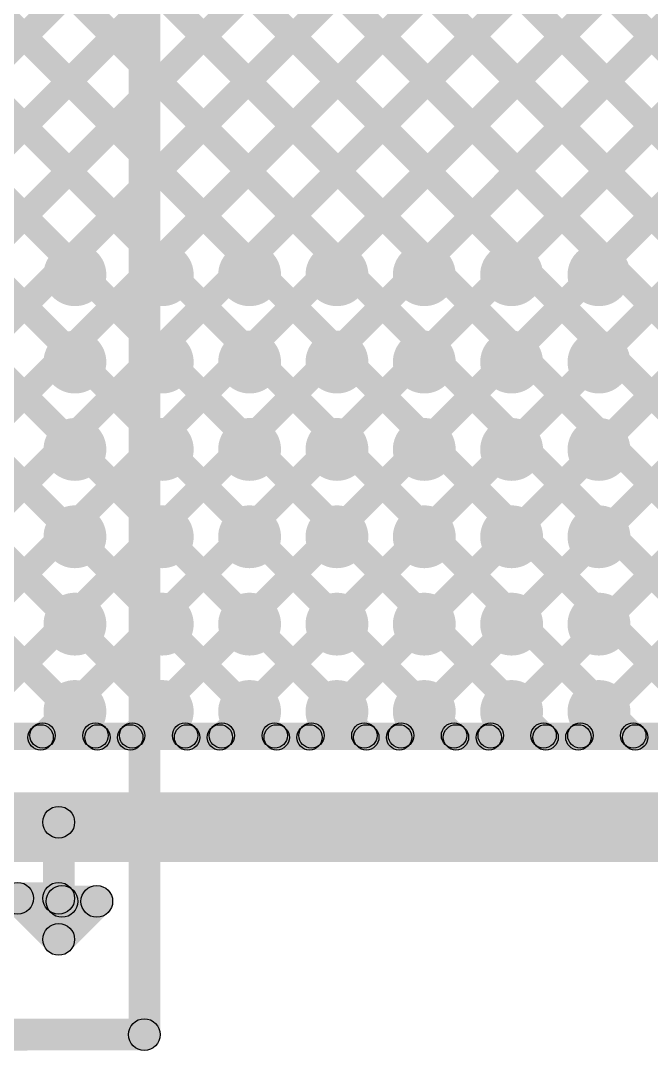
# Model space of a CAD drawing. Header units: millimetres. Extents: x -0.28 to 3.03, y -0.05 to 3.12.
# Drawn here: x 1.492 to 1.691, y -0.0488 to 0.2764 of the extents above; entities that cross this region are included whole.
import ezdxf

# ---------------------------------------------------------------- set-up
doc = ezdxf.new("R2010")
doc.units = ezdxf.units.MM
doc.header["$MEASUREMENT"] = 0
for name, color, linetype in [('BottomLayer', 5, 'Continuous'), ('BottomSolder', 6, 'Continuous'), ('TopLayer', 1, 'Continuous'), ('TopOverlay', 2, 'Continuous'), ('TopSolder', 216, 'Continuous'), ('ViaHoleLayer', 16, 'Continuous')]:
    doc.layers.add(name, color=color, linetype=linetype)

# ---------------------------------------------------------------- blocks, each defined once
blk = doc.blocks.new('DC_005_5A_2_0_6')
at = {"layer": 'TopOverlay'}
for points in [[(-0.31731, 0.181), (-0.30732, 0.181), (-0.307, -0.152), (-0.317, -0.152)], [(-0.27254, -0.10846), (-0.26546, -0.11554), (-0.27846, -0.12854), (-0.28554, -0.12146)], [(-0.274, -0.112), (-0.264, -0.112), (-0.264, -0.125), (-0.274, -0.125)], [(-0.269, -0.13), (-0.269, -0.12), (-0.245, -0.12), (-0.245, -0.13)], [(-0.28554, -0.12854), (-0.27846, -0.12146), (-0.26646, -0.13346), (-0.27354, -0.14054)], [(-0.275, -0.126), (-0.265, -0.126), (-0.265, -0.137), (-0.275, -0.137)], [(-0.312, -0.157), (-0.312, -0.147), (0.02831, -0.147), (0.02831, -0.157)]]:
    blk.add_hatch(color=2, dxfattribs=at).paths.add_polyline_path(points)
h = blk.add_hatch(color=2, dxfattribs=at)
edge = h.paths.add_edge_path()
edge.add_arc((-0.269, -0.112), 0.005, 0, 360)
h = blk.add_hatch(color=2, dxfattribs=at)
edge = h.paths.add_edge_path()
edge.add_arc((-0.269, -0.112), 0.005, 0, 360)
h = blk.add_hatch(color=2, dxfattribs=at)
edge = h.paths.add_edge_path()
edge.add_arc((-0.282, -0.125), 0.005, 0, 360)
h = blk.add_hatch(color=2, dxfattribs=at)
edge = h.paths.add_edge_path()
edge.add_arc((-0.282, -0.125), 0.005, 0, 360)
h = blk.add_hatch(color=2, dxfattribs=at)
edge = h.paths.add_edge_path()
edge.add_arc((-0.269, -0.125), 0.005, 0, 360)
h = blk.add_hatch(color=2, dxfattribs=at)
edge = h.paths.add_edge_path()
edge.add_arc((-0.269, -0.125), 0.005, 0, 360)
h = blk.add_hatch(color=2, dxfattribs=at)
edge = h.paths.add_edge_path()
edge.add_arc((-0.245, -0.125), 0.005, 0, 360)
h = blk.add_hatch(color=2, dxfattribs=at)
edge = h.paths.add_edge_path()
edge.add_arc((-0.27, -0.126), 0.005, 0, 360)
h = blk.add_hatch(color=2, dxfattribs=at)
edge = h.paths.add_edge_path()
edge.add_arc((-0.27, -0.137), 0.005, 0, 360)
h = blk.add_hatch(color=2, dxfattribs=at)
edge = h.paths.add_edge_path()
edge.add_arc((-0.27, -0.137), 0.005, 0, 360)
h = blk.add_hatch(color=2, dxfattribs=at)
edge = h.paths.add_edge_path()
edge.add_arc((-0.312, -0.152), 0.005, 0, 360)
h = blk.add_hatch(color=2, dxfattribs=at)
edge = h.paths.add_edge_path()
edge.add_arc((-0.312, -0.152), 0.005, 0, 360)
for centre in [(-0.269, -0.112), (-0.269, -0.112), (-0.282, -0.125), (-0.282, -0.125), (-0.269, -0.125), (-0.269, -0.125), (-0.245, -0.125), (-0.27, -0.126), (-0.27, -0.137), (-0.27, -0.137), (-0.312, -0.152), (-0.312, -0.152)]:
    blk.add_circle(centre, 0.005, dxfattribs=at)

msp = doc.modelspace()

# ---------------------------------------------------------------- hatches: boundary and pattern name
at = {"layer": 'BottomLayer'}
for points in [[(1.58655, 0.04808), (1.58089, 0.05373), (2.26449, 0.73733), (2.27015, 0.73167)], [(1.61484, 0.04808), (1.60918, 0.05373), (2.29277, 0.73733), (2.29843, 0.73167)], [(1.64312, 0.04808), (1.63746, 0.05373), (2.32106, 0.73733), (2.32671, 0.73167)], [(1.6714, 0.04808), (1.66575, 0.05373), (2.34934, 0.73733), (2.355, 0.73167)], [(1.27542, 0.04808), (1.26977, 0.05373), (1.85326, 0.63722), (1.85892, 0.63157)], [(1.30371, 0.04808), (1.29805, 0.05373), (1.85326, 0.60894), (1.85892, 0.60328)], [(1.33199, 0.04808), (1.32634, 0.05373), (1.85326, 0.58066), (1.85892, 0.575)], [(1.36028, 0.04808), (1.35462, 0.05373), (1.85326, 0.55237), (1.85892, 0.54672)], [(1.38856, 0.04808), (1.3829, 0.05373), (1.85326, 0.52409), (1.85892, 0.51843)], [(1.41685, 0.04808), (1.41119, 0.05373), (1.86034, 0.50289), (1.866, 0.49723)], [(1.44513, 0.04808), (1.43947, 0.05373), (1.87449, 0.48875), (1.88014, 0.48309)], [(1.49317, 0.46364), (1.49883, 0.4693), (1.91439, 0.05373), (1.90873, 0.04808)], [(1.10566, 0.45517), (1.11132, 0.46083), (1.51841, 0.05373), (1.51275, 0.04808)], [(1.13394, 0.45517), (1.1396, 0.46083), (1.54669, 0.05373), (1.54104, 0.04808)], [(1.16223, 0.45517), (1.16788, 0.46083), (1.57498, 0.05373), (1.56932, 0.04808)], [(1.19051, 0.45517), (1.19617, 0.46083), (1.60326, 0.05373), (1.59761, 0.04808)], [(1.2188, 0.45517), (1.22445, 0.46083), (1.63155, 0.05373), (1.62589, 0.04808)], [(1.24708, 0.45517), (1.25274, 0.46083), (1.65983, 0.05373), (1.65418, 0.04808)], [(1.27536, 0.45517), (1.28102, 0.46083), (1.68812, 0.05373), (1.68246, 0.04808)], [(1.30365, 0.45517), (1.30931, 0.46083), (1.7164, 0.05373), (1.71074, 0.04808)], [(1.33193, 0.45517), (1.33759, 0.46083), (1.74469, 0.05373), (1.73903, 0.04808)], [(1.36022, 0.45517), (1.36587, 0.46083), (1.77297, 0.05373), (1.76731, 0.04808)], [(1.3885, 0.45517), (1.39416, 0.46083), (1.80125, 0.05373), (1.7956, 0.04808)], [(1.41679, 0.45517), (1.42244, 0.46083), (1.82954, 0.05373), (1.82388, 0.04808)], [(1.44507, 0.45517), (1.45073, 0.46083), (1.85782, 0.05373), (1.85217, 0.04808)], [(1.47341, 0.04808), (1.46776, 0.05373), (1.87412, 0.46009), (1.87977, 0.45444)], [(1.47335, 0.45517), (1.47901, 0.46083), (1.88611, 0.05373), (1.88045, 0.04808)], [(1.5017, 0.04808), (1.49604, 0.05373), (1.88474, 0.44243), (1.8904, 0.43678)], [(1.55827, 0.04808), (1.55261, 0.05373), (1.93303, 0.43416), (1.93869, 0.4285)], [(1.52998, 0.04808), (1.52433, 0.05373), (1.90244, 0.43185), (1.9081, 0.42619)], [(0.76422, 0.0469), (0.76422, 0.0549), (2.51043, 0.0549), (2.51043, 0.0469)], [(0.76202, 0.011), (0.76202, 0.033), (2.51264, 0.033), (2.51264, 0.011)]]:
    msp.add_hatch(color=5, dxfattribs=at).paths.add_polyline_path(points)
h = msp.add_hatch(color=5, dxfattribs=at)
edge = h.paths.add_edge_path()
edge.add_arc((1.50909, 0.19626), 0.00886, 0, 360)
h = msp.add_hatch(color=5, dxfattribs=at)
edge = h.paths.add_edge_path()
edge.add_arc((1.53665, 0.19626), 0.00886, 0, 360)
h = msp.add_hatch(color=5, dxfattribs=at)
edge = h.paths.add_edge_path()
edge.add_arc((1.56421, 0.19626), 0.00886, 0, 360)
h = msp.add_hatch(color=5, dxfattribs=at)
edge = h.paths.add_edge_path()
edge.add_arc((1.59177, 0.19626), 0.00886, 0, 360)
h = msp.add_hatch(color=5, dxfattribs=at)
edge = h.paths.add_edge_path()
edge.add_arc((1.61933, 0.19626), 0.00886, 0, 360)
h = msp.add_hatch(color=5, dxfattribs=at)
edge = h.paths.add_edge_path()
edge.add_arc((1.64689, 0.19626), 0.00886, 0, 360)
h = msp.add_hatch(color=5, dxfattribs=at)
edge = h.paths.add_edge_path()
edge.add_arc((1.67445, 0.19626), 0.00886, 0, 360)
h = msp.add_hatch(color=5, dxfattribs=at)
edge = h.paths.add_edge_path()
edge.add_arc((1.50909, 0.1687), 0.00886, 0, 360)
h = msp.add_hatch(color=5, dxfattribs=at)
edge = h.paths.add_edge_path()
edge.add_arc((1.53665, 0.1687), 0.00886, 0, 360)
h = msp.add_hatch(color=5, dxfattribs=at)
edge = h.paths.add_edge_path()
edge.add_arc((1.56421, 0.1687), 0.00886, 0, 360)
h = msp.add_hatch(color=5, dxfattribs=at)
edge = h.paths.add_edge_path()
edge.add_arc((1.59177, 0.1687), 0.00886, 0, 360)
h = msp.add_hatch(color=5, dxfattribs=at)
edge = h.paths.add_edge_path()
edge.add_arc((1.61933, 0.1687), 0.00886, 0, 360)
h = msp.add_hatch(color=5, dxfattribs=at)
edge = h.paths.add_edge_path()
edge.add_arc((1.64689, 0.1687), 0.00886, 0, 360)
h = msp.add_hatch(color=5, dxfattribs=at)
edge = h.paths.add_edge_path()
edge.add_arc((1.67445, 0.1687), 0.00886, 0, 360)
h = msp.add_hatch(color=5, dxfattribs=at)
edge = h.paths.add_edge_path()
edge.add_arc((1.50909, 0.14114), 0.00886, 0, 360)
h = msp.add_hatch(color=5, dxfattribs=at)
edge = h.paths.add_edge_path()
edge.add_arc((1.53665, 0.14114), 0.00886, 0, 360)
h = msp.add_hatch(color=5, dxfattribs=at)
edge = h.paths.add_edge_path()
edge.add_arc((1.56421, 0.14114), 0.00886, 0, 360)
h = msp.add_hatch(color=5, dxfattribs=at)
edge = h.paths.add_edge_path()
edge.add_arc((1.59177, 0.14114), 0.00886, 0, 360)
h = msp.add_hatch(color=5, dxfattribs=at)
edge = h.paths.add_edge_path()
edge.add_arc((1.61933, 0.14114), 0.00886, 0, 360)
h = msp.add_hatch(color=5, dxfattribs=at)
edge = h.paths.add_edge_path()
edge.add_arc((1.64689, 0.14114), 0.00886, 0, 360)
h = msp.add_hatch(color=5, dxfattribs=at)
edge = h.paths.add_edge_path()
edge.add_arc((1.67445, 0.14114), 0.00886, 0, 360)
h = msp.add_hatch(color=5, dxfattribs=at)
edge = h.paths.add_edge_path()
edge.add_arc((1.50909, 0.11358), 0.00886, 0, 360)
h = msp.add_hatch(color=5, dxfattribs=at)
edge = h.paths.add_edge_path()
edge.add_arc((1.53665, 0.11358), 0.00886, 0, 360)
h = msp.add_hatch(color=5, dxfattribs=at)
edge = h.paths.add_edge_path()
edge.add_arc((1.56421, 0.11358), 0.00886, 0, 360)
h = msp.add_hatch(color=5, dxfattribs=at)
edge = h.paths.add_edge_path()
edge.add_arc((1.59177, 0.11358), 0.00886, 0, 360)
h = msp.add_hatch(color=5, dxfattribs=at)
edge = h.paths.add_edge_path()
edge.add_arc((1.61933, 0.11358), 0.00886, 0, 360)
h = msp.add_hatch(color=5, dxfattribs=at)
edge = h.paths.add_edge_path()
edge.add_arc((1.64689, 0.11358), 0.00886, 0, 360)
h = msp.add_hatch(color=5, dxfattribs=at)
edge = h.paths.add_edge_path()
edge.add_arc((1.67445, 0.11358), 0.00886, 0, 360)
h = msp.add_hatch(color=5, dxfattribs=at)
edge = h.paths.add_edge_path()
edge.add_arc((1.50909, 0.08602), 0.00886, 0, 360)
h = msp.add_hatch(color=5, dxfattribs=at)
edge = h.paths.add_edge_path()
edge.add_arc((1.53665, 0.08602), 0.00886, 0, 360)
h = msp.add_hatch(color=5, dxfattribs=at)
edge = h.paths.add_edge_path()
edge.add_arc((1.56421, 0.08602), 0.00886, 0, 360)
h = msp.add_hatch(color=5, dxfattribs=at)
edge = h.paths.add_edge_path()
edge.add_arc((1.59177, 0.08602), 0.00886, 0, 360)
h = msp.add_hatch(color=5, dxfattribs=at)
edge = h.paths.add_edge_path()
edge.add_arc((1.61933, 0.08602), 0.00886, 0, 360)
h = msp.add_hatch(color=5, dxfattribs=at)
edge = h.paths.add_edge_path()
edge.add_arc((1.64689, 0.08602), 0.00886, 0, 360)
h = msp.add_hatch(color=5, dxfattribs=at)
edge = h.paths.add_edge_path()
edge.add_arc((1.67445, 0.08602), 0.00886, 0, 360)
h = msp.add_hatch(color=5, dxfattribs=at)
edge = h.paths.add_edge_path()
edge.add_arc((1.50909, 0.05846), 0.00886, 0, 360)
h = msp.add_hatch(color=5, dxfattribs=at)
edge = h.paths.add_edge_path()
edge.add_arc((1.53665, 0.05846), 0.00886, 0, 360)
h = msp.add_hatch(color=5, dxfattribs=at)
edge = h.paths.add_edge_path()
edge.add_arc((1.56421, 0.05846), 0.00886, 0, 360)
h = msp.add_hatch(color=5, dxfattribs=at)
edge = h.paths.add_edge_path()
edge.add_arc((1.59177, 0.05846), 0.00886, 0, 360)
h = msp.add_hatch(color=5, dxfattribs=at)
edge = h.paths.add_edge_path()
edge.add_arc((1.61933, 0.05846), 0.00886, 0, 360)
h = msp.add_hatch(color=5, dxfattribs=at)
edge = h.paths.add_edge_path()
edge.add_arc((1.64689, 0.05846), 0.00886, 0, 360)
h = msp.add_hatch(color=5, dxfattribs=at)
edge = h.paths.add_edge_path()
edge.add_arc((1.67445, 0.05846), 0.00886, 0, 360)
h = msp.add_hatch(color=5, dxfattribs=at)
edge = h.paths.add_edge_path()
edge.add_arc((1.49887, 0.0509), 0.004, 0, 360)
h = msp.add_hatch(color=5, dxfattribs=at)
edge = h.paths.add_edge_path()
edge.add_arc((1.51558, 0.0509), 0.004, 0, 360)
h = msp.add_hatch(color=5, dxfattribs=at)
edge = h.paths.add_edge_path()
edge.add_arc((1.52715, 0.0509), 0.004, 0, 360)
h = msp.add_hatch(color=5, dxfattribs=at)
edge = h.paths.add_edge_path()
edge.add_arc((1.54387, 0.0509), 0.004, 0, 360)
h = msp.add_hatch(color=5, dxfattribs=at)
edge = h.paths.add_edge_path()
edge.add_arc((1.55544, 0.0509), 0.004, 0, 360)
h = msp.add_hatch(color=5, dxfattribs=at)
edge = h.paths.add_edge_path()
edge.add_arc((1.57215, 0.0509), 0.004, 0, 360)
h = msp.add_hatch(color=5, dxfattribs=at)
edge = h.paths.add_edge_path()
edge.add_arc((1.58372, 0.0509), 0.004, 0, 360)
h = msp.add_hatch(color=5, dxfattribs=at)
edge = h.paths.add_edge_path()
edge.add_arc((1.60044, 0.0509), 0.004, 0, 360)
h = msp.add_hatch(color=5, dxfattribs=at)
edge = h.paths.add_edge_path()
edge.add_arc((1.61201, 0.0509), 0.004, 0, 360)
h = msp.add_hatch(color=5, dxfattribs=at)
edge = h.paths.add_edge_path()
edge.add_arc((1.62872, 0.0509), 0.004, 0, 360)
h = msp.add_hatch(color=5, dxfattribs=at)
edge = h.paths.add_edge_path()
edge.add_arc((1.64029, 0.0509), 0.004, 0, 360)
h = msp.add_hatch(color=5, dxfattribs=at)
edge = h.paths.add_edge_path()
edge.add_arc((1.657, 0.0509), 0.004, 0, 360)
h = msp.add_hatch(color=5, dxfattribs=at)
edge = h.paths.add_edge_path()
edge.add_arc((1.66858, 0.0509), 0.004, 0, 360)
h = msp.add_hatch(color=5, dxfattribs=at)
edge = h.paths.add_edge_path()
edge.add_arc((1.68529, 0.0509), 0.004, 0, 360)
at = {"layer": 'BottomSolder'}
h = msp.add_hatch(color=6, dxfattribs=at)
edge = h.paths.add_edge_path()
edge.add_arc((1.50909, 0.19626), 0.00991, 0, 360)
h = msp.add_hatch(color=6, dxfattribs=at)
edge = h.paths.add_edge_path()
edge.add_arc((1.53665, 0.19626), 0.00991, 0, 360)
h = msp.add_hatch(color=6, dxfattribs=at)
edge = h.paths.add_edge_path()
edge.add_arc((1.56421, 0.19626), 0.00991, 0, 360)
h = msp.add_hatch(color=6, dxfattribs=at)
edge = h.paths.add_edge_path()
edge.add_arc((1.59177, 0.19626), 0.00991, 0, 360)
h = msp.add_hatch(color=6, dxfattribs=at)
edge = h.paths.add_edge_path()
edge.add_arc((1.61933, 0.19626), 0.00991, 0, 360)
h = msp.add_hatch(color=6, dxfattribs=at)
edge = h.paths.add_edge_path()
edge.add_arc((1.64689, 0.19626), 0.00991, 0, 360)
h = msp.add_hatch(color=6, dxfattribs=at)
edge = h.paths.add_edge_path()
edge.add_arc((1.67445, 0.19626), 0.00991, 0, 360)
h = msp.add_hatch(color=6, dxfattribs=at)
edge = h.paths.add_edge_path()
edge.add_arc((1.50909, 0.1687), 0.00991, 0, 360)
h = msp.add_hatch(color=6, dxfattribs=at)
edge = h.paths.add_edge_path()
edge.add_arc((1.53665, 0.1687), 0.00991, 0, 360)
h = msp.add_hatch(color=6, dxfattribs=at)
edge = h.paths.add_edge_path()
edge.add_arc((1.56421, 0.1687), 0.00991, 0, 360)
h = msp.add_hatch(color=6, dxfattribs=at)
edge = h.paths.add_edge_path()
edge.add_arc((1.59177, 0.1687), 0.00991, 0, 360)
h = msp.add_hatch(color=6, dxfattribs=at)
edge = h.paths.add_edge_path()
edge.add_arc((1.61933, 0.1687), 0.00991, 0, 360)
h = msp.add_hatch(color=6, dxfattribs=at)
edge = h.paths.add_edge_path()
edge.add_arc((1.64689, 0.1687), 0.00991, 0, 360)
h = msp.add_hatch(color=6, dxfattribs=at)
edge = h.paths.add_edge_path()
edge.add_arc((1.67445, 0.1687), 0.00991, 0, 360)
h = msp.add_hatch(color=6, dxfattribs=at)
edge = h.paths.add_edge_path()
edge.add_arc((1.50909, 0.14114), 0.00991, 0, 360)
h = msp.add_hatch(color=6, dxfattribs=at)
edge = h.paths.add_edge_path()
edge.add_arc((1.53665, 0.14114), 0.00991, 0, 360)
h = msp.add_hatch(color=6, dxfattribs=at)
edge = h.paths.add_edge_path()
edge.add_arc((1.56421, 0.14114), 0.00991, 0, 360)
h = msp.add_hatch(color=6, dxfattribs=at)
edge = h.paths.add_edge_path()
edge.add_arc((1.59177, 0.14114), 0.00991, 0, 360)
h = msp.add_hatch(color=6, dxfattribs=at)
edge = h.paths.add_edge_path()
edge.add_arc((1.61933, 0.14114), 0.00991, 0, 360)
h = msp.add_hatch(color=6, dxfattribs=at)
edge = h.paths.add_edge_path()
edge.add_arc((1.64689, 0.14114), 0.00991, 0, 360)
h = msp.add_hatch(color=6, dxfattribs=at)
edge = h.paths.add_edge_path()
edge.add_arc((1.67445, 0.14114), 0.00991, 0, 360)
h = msp.add_hatch(color=6, dxfattribs=at)
edge = h.paths.add_edge_path()
edge.add_arc((1.50909, 0.11358), 0.00991, 0, 360)
h = msp.add_hatch(color=6, dxfattribs=at)
edge = h.paths.add_edge_path()
edge.add_arc((1.53665, 0.11358), 0.00991, 0, 360)
h = msp.add_hatch(color=6, dxfattribs=at)
edge = h.paths.add_edge_path()
edge.add_arc((1.56421, 0.11358), 0.00991, 0, 360)
h = msp.add_hatch(color=6, dxfattribs=at)
edge = h.paths.add_edge_path()
edge.add_arc((1.59177, 0.11358), 0.00991, 0, 360)
h = msp.add_hatch(color=6, dxfattribs=at)
edge = h.paths.add_edge_path()
edge.add_arc((1.61933, 0.11358), 0.00991, 0, 360)
h = msp.add_hatch(color=6, dxfattribs=at)
edge = h.paths.add_edge_path()
edge.add_arc((1.64689, 0.11358), 0.00991, 0, 360)
h = msp.add_hatch(color=6, dxfattribs=at)
edge = h.paths.add_edge_path()
edge.add_arc((1.67445, 0.11358), 0.00991, 0, 360)
h = msp.add_hatch(color=6, dxfattribs=at)
edge = h.paths.add_edge_path()
edge.add_arc((1.50909, 0.08602), 0.00991, 0, 360)
h = msp.add_hatch(color=6, dxfattribs=at)
edge = h.paths.add_edge_path()
edge.add_arc((1.53665, 0.08602), 0.00991, 0, 360)
h = msp.add_hatch(color=6, dxfattribs=at)
edge = h.paths.add_edge_path()
edge.add_arc((1.56421, 0.08602), 0.00991, 0, 360)
h = msp.add_hatch(color=6, dxfattribs=at)
edge = h.paths.add_edge_path()
edge.add_arc((1.59177, 0.08602), 0.00991, 0, 360)
h = msp.add_hatch(color=6, dxfattribs=at)
edge = h.paths.add_edge_path()
edge.add_arc((1.61933, 0.08602), 0.00991, 0, 360)
h = msp.add_hatch(color=6, dxfattribs=at)
edge = h.paths.add_edge_path()
edge.add_arc((1.64689, 0.08602), 0.00991, 0, 360)
h = msp.add_hatch(color=6, dxfattribs=at)
edge = h.paths.add_edge_path()
edge.add_arc((1.67445, 0.08602), 0.00991, 0, 360)
h = msp.add_hatch(color=6, dxfattribs=at)
edge = h.paths.add_edge_path()
edge.add_arc((1.50909, 0.05846), 0.00991, 0, 360)
h = msp.add_hatch(color=6, dxfattribs=at)
edge = h.paths.add_edge_path()
edge.add_arc((1.53665, 0.05846), 0.00991, 0, 360)
h = msp.add_hatch(color=6, dxfattribs=at)
edge = h.paths.add_edge_path()
edge.add_arc((1.56421, 0.05846), 0.00991, 0, 360)
h = msp.add_hatch(color=6, dxfattribs=at)
edge = h.paths.add_edge_path()
edge.add_arc((1.59177, 0.05846), 0.00991, 0, 360)
h = msp.add_hatch(color=6, dxfattribs=at)
edge = h.paths.add_edge_path()
edge.add_arc((1.61933, 0.05846), 0.00991, 0, 360)
h = msp.add_hatch(color=6, dxfattribs=at)
edge = h.paths.add_edge_path()
edge.add_arc((1.64689, 0.05846), 0.00991, 0, 360)
h = msp.add_hatch(color=6, dxfattribs=at)
edge = h.paths.add_edge_path()
edge.add_arc((1.67445, 0.05846), 0.00991, 0, 360)
at = {"layer": 'TopLayer'}
for points in [[(1.6708, 0.04747), (1.66514, 0.05313), (2.43005, 0.81803), (2.4357, 0.81238)], [(1.64251, 0.04747), (1.63686, 0.05313), (2.38356, 0.79983), (2.38921, 0.79417)], [(1.58595, 0.04747), (1.58029, 0.05313), (2.31999, 0.79283), (2.32565, 0.78717)], [(1.61423, 0.04747), (1.60857, 0.05313), (2.34827, 0.79283), (2.35393, 0.78717)], [(1.35967, 0.04747), (1.35401, 0.05313), (2.07771, 0.77683), (2.08337, 0.77117)], [(1.33139, 0.04747), (1.32573, 0.05313), (2.01116, 0.73856), (2.01681, 0.7329)], [(1.27482, 0.04747), (1.26916, 0.05313), (1.95236, 0.73633), (1.95802, 0.73067)], [(1.3031, 0.04747), (1.29745, 0.05313), (1.98065, 0.73633), (1.9863, 0.73067)], [(1.01966, 0.54117), (1.02532, 0.54683), (1.51902, 0.05313), (1.51336, 0.04747)], [(1.04794, 0.54117), (1.0536, 0.54683), (1.5473, 0.05313), (1.54164, 0.04747)], [(1.07623, 0.54117), (1.08188, 0.54683), (1.57558, 0.05313), (1.56993, 0.04747)], [(1.10451, 0.54117), (1.11017, 0.54683), (1.60387, 0.05313), (1.59821, 0.04747)], [(1.1328, 0.54117), (1.13845, 0.54683), (1.63215, 0.05313), (1.6265, 0.04747)], [(1.16108, 0.54117), (1.16674, 0.54683), (1.66044, 0.05313), (1.65478, 0.04747)], [(1.18936, 0.54117), (1.19502, 0.54683), (1.68872, 0.05313), (1.68307, 0.04747)], [(1.21765, 0.54117), (1.22331, 0.54683), (1.71701, 0.05313), (1.71135, 0.04747)], [(1.38796, 0.04747), (1.3823, 0.05313), (1.87293, 0.54376), (1.87858, 0.5381)], [(1.41624, 0.04747), (1.41058, 0.05313), (1.88184, 0.52438), (1.88749, 0.51873)], [(1.46591, 0.4909), (1.47157, 0.49656), (1.915, 0.05313), (1.90934, 0.04747)], [(1.44452, 0.04747), (1.43887, 0.05313), (1.87626, 0.49052), (1.88191, 0.48486)], [(1.46076, 0.46777), (1.46642, 0.47342), (1.88671, 0.05313), (1.88106, 0.04747)], [(1.32965, 0.45746), (1.3353, 0.46312), (1.74529, 0.05313), (1.73963, 0.04747)], [(1.35793, 0.45746), (1.36359, 0.46312), (1.77358, 0.05313), (1.76792, 0.04747)], [(1.38621, 0.45746), (1.39187, 0.46312), (1.80186, 0.05313), (1.7962, 0.04747)], [(1.4145, 0.45746), (1.42016, 0.46312), (1.83014, 0.05313), (1.82449, 0.04747)], [(1.44266, 0.45758), (1.44832, 0.46324), (1.85843, 0.05313), (1.85277, 0.04747)], [(1.47281, 0.04747), (1.46715, 0.05313), (1.87412, 0.46009), (1.87977, 0.45444)], [(1.50109, 0.04747), (1.49544, 0.05313), (1.88474, 0.44243), (1.8904, 0.43678)], [(1.55766, 0.04747), (1.552, 0.05313), (1.93303, 0.43416), (1.93869, 0.4285)], [(1.52938, 0.04747), (1.52372, 0.05313), (1.90244, 0.43185), (1.9081, 0.42619)], [(0.73847, 0.0463), (0.73847, 0.0543), (2.70902, 0.0543), (2.70902, 0.0463)]]:
    msp.add_hatch(color=1, dxfattribs=at).paths.add_polyline_path(points)
h = msp.add_hatch(color=1, dxfattribs=at)
edge = h.paths.add_edge_path()
edge.add_arc((1.50909, 0.19626), 0.00886, 0, 360)
h = msp.add_hatch(color=1, dxfattribs=at)
edge = h.paths.add_edge_path()
edge.add_arc((1.53665, 0.19626), 0.00886, 0, 360)
h = msp.add_hatch(color=1, dxfattribs=at)
edge = h.paths.add_edge_path()
edge.add_arc((1.56421, 0.19626), 0.00886, 0, 360)
h = msp.add_hatch(color=1, dxfattribs=at)
edge = h.paths.add_edge_path()
edge.add_arc((1.59177, 0.19626), 0.00886, 0, 360)
h = msp.add_hatch(color=1, dxfattribs=at)
edge = h.paths.add_edge_path()
edge.add_arc((1.61933, 0.19626), 0.00886, 0, 360)
h = msp.add_hatch(color=1, dxfattribs=at)
edge = h.paths.add_edge_path()
edge.add_arc((1.64689, 0.19626), 0.00886, 0, 360)
h = msp.add_hatch(color=1, dxfattribs=at)
edge = h.paths.add_edge_path()
edge.add_arc((1.67445, 0.19626), 0.00886, 0, 360)
h = msp.add_hatch(color=1, dxfattribs=at)
edge = h.paths.add_edge_path()
edge.add_arc((1.50909, 0.1687), 0.00886, 0, 360)
h = msp.add_hatch(color=1, dxfattribs=at)
edge = h.paths.add_edge_path()
edge.add_arc((1.53665, 0.1687), 0.00886, 0, 360)
h = msp.add_hatch(color=1, dxfattribs=at)
edge = h.paths.add_edge_path()
edge.add_arc((1.56421, 0.1687), 0.00886, 0, 360)
h = msp.add_hatch(color=1, dxfattribs=at)
edge = h.paths.add_edge_path()
edge.add_arc((1.59177, 0.1687), 0.00886, 0, 360)
h = msp.add_hatch(color=1, dxfattribs=at)
edge = h.paths.add_edge_path()
edge.add_arc((1.61933, 0.1687), 0.00886, 0, 360)
h = msp.add_hatch(color=1, dxfattribs=at)
edge = h.paths.add_edge_path()
edge.add_arc((1.64689, 0.1687), 0.00886, 0, 360)
h = msp.add_hatch(color=1, dxfattribs=at)
edge = h.paths.add_edge_path()
edge.add_arc((1.67445, 0.1687), 0.00886, 0, 360)
h = msp.add_hatch(color=1, dxfattribs=at)
edge = h.paths.add_edge_path()
edge.add_arc((1.50909, 0.14114), 0.00886, 0, 360)
h = msp.add_hatch(color=1, dxfattribs=at)
edge = h.paths.add_edge_path()
edge.add_arc((1.53665, 0.14114), 0.00886, 0, 360)
h = msp.add_hatch(color=1, dxfattribs=at)
edge = h.paths.add_edge_path()
edge.add_arc((1.56421, 0.14114), 0.00886, 0, 360)
h = msp.add_hatch(color=1, dxfattribs=at)
edge = h.paths.add_edge_path()
edge.add_arc((1.59177, 0.14114), 0.00886, 0, 360)
h = msp.add_hatch(color=1, dxfattribs=at)
edge = h.paths.add_edge_path()
edge.add_arc((1.61933, 0.14114), 0.00886, 0, 360)
h = msp.add_hatch(color=1, dxfattribs=at)
edge = h.paths.add_edge_path()
edge.add_arc((1.64689, 0.14114), 0.00886, 0, 360)
h = msp.add_hatch(color=1, dxfattribs=at)
edge = h.paths.add_edge_path()
edge.add_arc((1.67445, 0.14114), 0.00886, 0, 360)
h = msp.add_hatch(color=1, dxfattribs=at)
edge = h.paths.add_edge_path()
edge.add_arc((1.50909, 0.11358), 0.00886, 0, 360)
h = msp.add_hatch(color=1, dxfattribs=at)
edge = h.paths.add_edge_path()
edge.add_arc((1.53665, 0.11358), 0.00886, 0, 360)
h = msp.add_hatch(color=1, dxfattribs=at)
edge = h.paths.add_edge_path()
edge.add_arc((1.56421, 0.11358), 0.00886, 0, 360)
h = msp.add_hatch(color=1, dxfattribs=at)
edge = h.paths.add_edge_path()
edge.add_arc((1.59177, 0.11358), 0.00886, 0, 360)
h = msp.add_hatch(color=1, dxfattribs=at)
edge = h.paths.add_edge_path()
edge.add_arc((1.61933, 0.11358), 0.00886, 0, 360)
h = msp.add_hatch(color=1, dxfattribs=at)
edge = h.paths.add_edge_path()
edge.add_arc((1.64689, 0.11358), 0.00886, 0, 360)
h = msp.add_hatch(color=1, dxfattribs=at)
edge = h.paths.add_edge_path()
edge.add_arc((1.67445, 0.11358), 0.00886, 0, 360)
h = msp.add_hatch(color=1, dxfattribs=at)
edge = h.paths.add_edge_path()
edge.add_arc((1.50909, 0.08602), 0.00886, 0, 360)
h = msp.add_hatch(color=1, dxfattribs=at)
edge = h.paths.add_edge_path()
edge.add_arc((1.53665, 0.08602), 0.00886, 0, 360)
h = msp.add_hatch(color=1, dxfattribs=at)
edge = h.paths.add_edge_path()
edge.add_arc((1.56421, 0.08602), 0.00886, 0, 360)
h = msp.add_hatch(color=1, dxfattribs=at)
edge = h.paths.add_edge_path()
edge.add_arc((1.59177, 0.08602), 0.00886, 0, 360)
h = msp.add_hatch(color=1, dxfattribs=at)
edge = h.paths.add_edge_path()
edge.add_arc((1.61933, 0.08602), 0.00886, 0, 360)
h = msp.add_hatch(color=1, dxfattribs=at)
edge = h.paths.add_edge_path()
edge.add_arc((1.64689, 0.08602), 0.00886, 0, 360)
h = msp.add_hatch(color=1, dxfattribs=at)
edge = h.paths.add_edge_path()
edge.add_arc((1.67445, 0.08602), 0.00886, 0, 360)
h = msp.add_hatch(color=1, dxfattribs=at)
edge = h.paths.add_edge_path()
edge.add_arc((1.50909, 0.05846), 0.00886, 0, 360)
h = msp.add_hatch(color=1, dxfattribs=at)
edge = h.paths.add_edge_path()
edge.add_arc((1.53665, 0.05846), 0.00886, 0, 360)
h = msp.add_hatch(color=1, dxfattribs=at)
edge = h.paths.add_edge_path()
edge.add_arc((1.56421, 0.05846), 0.00886, 0, 360)
h = msp.add_hatch(color=1, dxfattribs=at)
edge = h.paths.add_edge_path()
edge.add_arc((1.59177, 0.05846), 0.00886, 0, 360)
h = msp.add_hatch(color=1, dxfattribs=at)
edge = h.paths.add_edge_path()
edge.add_arc((1.61933, 0.05846), 0.00886, 0, 360)
h = msp.add_hatch(color=1, dxfattribs=at)
edge = h.paths.add_edge_path()
edge.add_arc((1.64689, 0.05846), 0.00886, 0, 360)
h = msp.add_hatch(color=1, dxfattribs=at)
edge = h.paths.add_edge_path()
edge.add_arc((1.67445, 0.05846), 0.00886, 0, 360)
h = msp.add_hatch(color=1, dxfattribs=at)
edge = h.paths.add_edge_path()
edge.add_arc((1.49826, 0.0503), 0.004, 0, 360)
h = msp.add_hatch(color=1, dxfattribs=at)
edge = h.paths.add_edge_path()
edge.add_arc((1.51619, 0.0503), 0.004, 0, 360)
h = msp.add_hatch(color=1, dxfattribs=at)
edge = h.paths.add_edge_path()
edge.add_arc((1.52655, 0.0503), 0.004, 0, 360)
h = msp.add_hatch(color=1, dxfattribs=at)
edge = h.paths.add_edge_path()
edge.add_arc((1.54447, 0.0503), 0.004, 0, 360)
h = msp.add_hatch(color=1, dxfattribs=at)
edge = h.paths.add_edge_path()
edge.add_arc((1.55483, 0.0503), 0.004, 0, 360)
h = msp.add_hatch(color=1, dxfattribs=at)
edge = h.paths.add_edge_path()
edge.add_arc((1.57276, 0.0503), 0.004, 0, 360)
h = msp.add_hatch(color=1, dxfattribs=at)
edge = h.paths.add_edge_path()
edge.add_arc((1.58312, 0.0503), 0.004, 0, 360)
h = msp.add_hatch(color=1, dxfattribs=at)
edge = h.paths.add_edge_path()
edge.add_arc((1.60104, 0.0503), 0.004, 0, 360)
h = msp.add_hatch(color=1, dxfattribs=at)
edge = h.paths.add_edge_path()
edge.add_arc((1.6114, 0.0503), 0.004, 0, 360)
h = msp.add_hatch(color=1, dxfattribs=at)
edge = h.paths.add_edge_path()
edge.add_arc((1.62933, 0.0503), 0.004, 0, 360)
h = msp.add_hatch(color=1, dxfattribs=at)
edge = h.paths.add_edge_path()
edge.add_arc((1.63969, 0.0503), 0.004, 0, 360)
h = msp.add_hatch(color=1, dxfattribs=at)
edge = h.paths.add_edge_path()
edge.add_arc((1.65761, 0.0503), 0.004, 0, 360)
h = msp.add_hatch(color=1, dxfattribs=at)
edge = h.paths.add_edge_path()
edge.add_arc((1.66797, 0.0503), 0.004, 0, 360)
h = msp.add_hatch(color=1, dxfattribs=at)
edge = h.paths.add_edge_path()
edge.add_arc((1.68589, 0.0503), 0.004, 0, 360)
at = {"layer": 'TopSolder'}
h = msp.add_hatch(color=216, dxfattribs=at)
edge = h.paths.add_edge_path()
edge.add_arc((1.50909, 0.19626), 0.00991, 0, 360)
h = msp.add_hatch(color=216, dxfattribs=at)
edge = h.paths.add_edge_path()
edge.add_arc((1.53665, 0.19626), 0.00991, 0, 360)
h = msp.add_hatch(color=216, dxfattribs=at)
edge = h.paths.add_edge_path()
edge.add_arc((1.56421, 0.19626), 0.00991, 0, 360)
h = msp.add_hatch(color=216, dxfattribs=at)
edge = h.paths.add_edge_path()
edge.add_arc((1.59177, 0.19626), 0.00991, 0, 360)
h = msp.add_hatch(color=216, dxfattribs=at)
edge = h.paths.add_edge_path()
edge.add_arc((1.61933, 0.19626), 0.00991, 0, 360)
h = msp.add_hatch(color=216, dxfattribs=at)
edge = h.paths.add_edge_path()
edge.add_arc((1.64689, 0.19626), 0.00991, 0, 360)
h = msp.add_hatch(color=216, dxfattribs=at)
edge = h.paths.add_edge_path()
edge.add_arc((1.67445, 0.19626), 0.00991, 0, 360)
h = msp.add_hatch(color=216, dxfattribs=at)
edge = h.paths.add_edge_path()
edge.add_arc((1.50909, 0.1687), 0.00991, 0, 360)
h = msp.add_hatch(color=216, dxfattribs=at)
edge = h.paths.add_edge_path()
edge.add_arc((1.53665, 0.1687), 0.00991, 0, 360)
h = msp.add_hatch(color=216, dxfattribs=at)
edge = h.paths.add_edge_path()
edge.add_arc((1.56421, 0.1687), 0.00991, 0, 360)
h = msp.add_hatch(color=216, dxfattribs=at)
edge = h.paths.add_edge_path()
edge.add_arc((1.59177, 0.1687), 0.00991, 0, 360)
h = msp.add_hatch(color=216, dxfattribs=at)
edge = h.paths.add_edge_path()
edge.add_arc((1.61933, 0.1687), 0.00991, 0, 360)
h = msp.add_hatch(color=216, dxfattribs=at)
edge = h.paths.add_edge_path()
edge.add_arc((1.64689, 0.1687), 0.00991, 0, 360)
h = msp.add_hatch(color=216, dxfattribs=at)
edge = h.paths.add_edge_path()
edge.add_arc((1.67445, 0.1687), 0.00991, 0, 360)
h = msp.add_hatch(color=216, dxfattribs=at)
edge = h.paths.add_edge_path()
edge.add_arc((1.50909, 0.14114), 0.00991, 0, 360)
h = msp.add_hatch(color=216, dxfattribs=at)
edge = h.paths.add_edge_path()
edge.add_arc((1.53665, 0.14114), 0.00991, 0, 360)
h = msp.add_hatch(color=216, dxfattribs=at)
edge = h.paths.add_edge_path()
edge.add_arc((1.56421, 0.14114), 0.00991, 0, 360)
h = msp.add_hatch(color=216, dxfattribs=at)
edge = h.paths.add_edge_path()
edge.add_arc((1.59177, 0.14114), 0.00991, 0, 360)
h = msp.add_hatch(color=216, dxfattribs=at)
edge = h.paths.add_edge_path()
edge.add_arc((1.61933, 0.14114), 0.00991, 0, 360)
h = msp.add_hatch(color=216, dxfattribs=at)
edge = h.paths.add_edge_path()
edge.add_arc((1.64689, 0.14114), 0.00991, 0, 360)
h = msp.add_hatch(color=216, dxfattribs=at)
edge = h.paths.add_edge_path()
edge.add_arc((1.67445, 0.14114), 0.00991, 0, 360)
h = msp.add_hatch(color=216, dxfattribs=at)
edge = h.paths.add_edge_path()
edge.add_arc((1.50909, 0.11358), 0.00991, 0, 360)
h = msp.add_hatch(color=216, dxfattribs=at)
edge = h.paths.add_edge_path()
edge.add_arc((1.53665, 0.11358), 0.00991, 0, 360)
h = msp.add_hatch(color=216, dxfattribs=at)
edge = h.paths.add_edge_path()
edge.add_arc((1.56421, 0.11358), 0.00991, 0, 360)
h = msp.add_hatch(color=216, dxfattribs=at)
edge = h.paths.add_edge_path()
edge.add_arc((1.59177, 0.11358), 0.00991, 0, 360)
h = msp.add_hatch(color=216, dxfattribs=at)
edge = h.paths.add_edge_path()
edge.add_arc((1.61933, 0.11358), 0.00991, 0, 360)
h = msp.add_hatch(color=216, dxfattribs=at)
edge = h.paths.add_edge_path()
edge.add_arc((1.64689, 0.11358), 0.00991, 0, 360)
h = msp.add_hatch(color=216, dxfattribs=at)
edge = h.paths.add_edge_path()
edge.add_arc((1.67445, 0.11358), 0.00991, 0, 360)
h = msp.add_hatch(color=216, dxfattribs=at)
edge = h.paths.add_edge_path()
edge.add_arc((1.50909, 0.08602), 0.00991, 0, 360)
h = msp.add_hatch(color=216, dxfattribs=at)
edge = h.paths.add_edge_path()
edge.add_arc((1.53665, 0.08602), 0.00991, 0, 360)
h = msp.add_hatch(color=216, dxfattribs=at)
edge = h.paths.add_edge_path()
edge.add_arc((1.56421, 0.08602), 0.00991, 0, 360)
h = msp.add_hatch(color=216, dxfattribs=at)
edge = h.paths.add_edge_path()
edge.add_arc((1.59177, 0.08602), 0.00991, 0, 360)
h = msp.add_hatch(color=216, dxfattribs=at)
edge = h.paths.add_edge_path()
edge.add_arc((1.61933, 0.08602), 0.00991, 0, 360)
h = msp.add_hatch(color=216, dxfattribs=at)
edge = h.paths.add_edge_path()
edge.add_arc((1.64689, 0.08602), 0.00991, 0, 360)
h = msp.add_hatch(color=216, dxfattribs=at)
edge = h.paths.add_edge_path()
edge.add_arc((1.67445, 0.08602), 0.00991, 0, 360)
h = msp.add_hatch(color=216, dxfattribs=at)
edge = h.paths.add_edge_path()
edge.add_arc((1.50909, 0.05846), 0.00991, 0, 360)
h = msp.add_hatch(color=216, dxfattribs=at)
edge = h.paths.add_edge_path()
edge.add_arc((1.53665, 0.05846), 0.00991, 0, 360)
h = msp.add_hatch(color=216, dxfattribs=at)
edge = h.paths.add_edge_path()
edge.add_arc((1.56421, 0.05846), 0.00991, 0, 360)
h = msp.add_hatch(color=216, dxfattribs=at)
edge = h.paths.add_edge_path()
edge.add_arc((1.59177, 0.05846), 0.00991, 0, 360)
h = msp.add_hatch(color=216, dxfattribs=at)
edge = h.paths.add_edge_path()
edge.add_arc((1.61933, 0.05846), 0.00991, 0, 360)
h = msp.add_hatch(color=216, dxfattribs=at)
edge = h.paths.add_edge_path()
edge.add_arc((1.64689, 0.05846), 0.00991, 0, 360)
h = msp.add_hatch(color=216, dxfattribs=at)
edge = h.paths.add_edge_path()
edge.add_arc((1.67445, 0.05846), 0.00991, 0, 360)
at = {"layer": 'ViaHoleLayer'}
h = msp.add_hatch(color=16, dxfattribs=at)
edge = h.paths.add_edge_path()
edge.add_arc((1.50909, 0.19626), 0.00591, 0, 360)
h = msp.add_hatch(color=16, dxfattribs=at)
edge = h.paths.add_edge_path()
edge.add_arc((1.53665, 0.19626), 0.00591, 0, 360)
h = msp.add_hatch(color=16, dxfattribs=at)
edge = h.paths.add_edge_path()
edge.add_arc((1.56421, 0.19626), 0.00591, 0, 360)
h = msp.add_hatch(color=16, dxfattribs=at)
edge = h.paths.add_edge_path()
edge.add_arc((1.59177, 0.19626), 0.00591, 0, 360)
h = msp.add_hatch(color=16, dxfattribs=at)
edge = h.paths.add_edge_path()
edge.add_arc((1.61933, 0.19626), 0.00591, 0, 360)
h = msp.add_hatch(color=16, dxfattribs=at)
edge = h.paths.add_edge_path()
edge.add_arc((1.64689, 0.19626), 0.00591, 0, 360)
h = msp.add_hatch(color=16, dxfattribs=at)
edge = h.paths.add_edge_path()
edge.add_arc((1.67445, 0.19626), 0.00591, 0, 360)
h = msp.add_hatch(color=16, dxfattribs=at)
edge = h.paths.add_edge_path()
edge.add_arc((1.50909, 0.1687), 0.00591, 0, 360)
h = msp.add_hatch(color=16, dxfattribs=at)
edge = h.paths.add_edge_path()
edge.add_arc((1.53665, 0.1687), 0.00591, 0, 360)
h = msp.add_hatch(color=16, dxfattribs=at)
edge = h.paths.add_edge_path()
edge.add_arc((1.56421, 0.1687), 0.00591, 0, 360)
h = msp.add_hatch(color=16, dxfattribs=at)
edge = h.paths.add_edge_path()
edge.add_arc((1.59177, 0.1687), 0.00591, 0, 360)
h = msp.add_hatch(color=16, dxfattribs=at)
edge = h.paths.add_edge_path()
edge.add_arc((1.61933, 0.1687), 0.00591, 0, 360)
h = msp.add_hatch(color=16, dxfattribs=at)
edge = h.paths.add_edge_path()
edge.add_arc((1.64689, 0.1687), 0.00591, 0, 360)
h = msp.add_hatch(color=16, dxfattribs=at)
edge = h.paths.add_edge_path()
edge.add_arc((1.67445, 0.1687), 0.00591, 0, 360)
h = msp.add_hatch(color=16, dxfattribs=at)
edge = h.paths.add_edge_path()
edge.add_arc((1.50909, 0.14114), 0.00591, 0, 360)
h = msp.add_hatch(color=16, dxfattribs=at)
edge = h.paths.add_edge_path()
edge.add_arc((1.53665, 0.14114), 0.00591, 0, 360)
h = msp.add_hatch(color=16, dxfattribs=at)
edge = h.paths.add_edge_path()
edge.add_arc((1.56421, 0.14114), 0.00591, 0, 360)
h = msp.add_hatch(color=16, dxfattribs=at)
edge = h.paths.add_edge_path()
edge.add_arc((1.59177, 0.14114), 0.00591, 0, 360)
h = msp.add_hatch(color=16, dxfattribs=at)
edge = h.paths.add_edge_path()
edge.add_arc((1.61933, 0.14114), 0.00591, 0, 360)
h = msp.add_hatch(color=16, dxfattribs=at)
edge = h.paths.add_edge_path()
edge.add_arc((1.64689, 0.14114), 0.00591, 0, 360)
h = msp.add_hatch(color=16, dxfattribs=at)
edge = h.paths.add_edge_path()
edge.add_arc((1.67445, 0.14114), 0.00591, 0, 360)
h = msp.add_hatch(color=16, dxfattribs=at)
edge = h.paths.add_edge_path()
edge.add_arc((1.50909, 0.11358), 0.00591, 0, 360)
h = msp.add_hatch(color=16, dxfattribs=at)
edge = h.paths.add_edge_path()
edge.add_arc((1.53665, 0.11358), 0.00591, 0, 360)
h = msp.add_hatch(color=16, dxfattribs=at)
edge = h.paths.add_edge_path()
edge.add_arc((1.56421, 0.11358), 0.00591, 0, 360)
h = msp.add_hatch(color=16, dxfattribs=at)
edge = h.paths.add_edge_path()
edge.add_arc((1.59177, 0.11358), 0.00591, 0, 360)
h = msp.add_hatch(color=16, dxfattribs=at)
edge = h.paths.add_edge_path()
edge.add_arc((1.61933, 0.11358), 0.00591, 0, 360)
h = msp.add_hatch(color=16, dxfattribs=at)
edge = h.paths.add_edge_path()
edge.add_arc((1.64689, 0.11358), 0.00591, 0, 360)
h = msp.add_hatch(color=16, dxfattribs=at)
edge = h.paths.add_edge_path()
edge.add_arc((1.67445, 0.11358), 0.00591, 0, 360)
h = msp.add_hatch(color=16, dxfattribs=at)
edge = h.paths.add_edge_path()
edge.add_arc((1.50909, 0.08602), 0.00591, 0, 360)
h = msp.add_hatch(color=16, dxfattribs=at)
edge = h.paths.add_edge_path()
edge.add_arc((1.53665, 0.08602), 0.00591, 0, 360)
h = msp.add_hatch(color=16, dxfattribs=at)
edge = h.paths.add_edge_path()
edge.add_arc((1.56421, 0.08602), 0.00591, 0, 360)
h = msp.add_hatch(color=16, dxfattribs=at)
edge = h.paths.add_edge_path()
edge.add_arc((1.59177, 0.08602), 0.00591, 0, 360)
h = msp.add_hatch(color=16, dxfattribs=at)
edge = h.paths.add_edge_path()
edge.add_arc((1.61933, 0.08602), 0.00591, 0, 360)
h = msp.add_hatch(color=16, dxfattribs=at)
edge = h.paths.add_edge_path()
edge.add_arc((1.64689, 0.08602), 0.00591, 0, 360)
h = msp.add_hatch(color=16, dxfattribs=at)
edge = h.paths.add_edge_path()
edge.add_arc((1.67445, 0.08602), 0.00591, 0, 360)
h = msp.add_hatch(color=16, dxfattribs=at)
edge = h.paths.add_edge_path()
edge.add_arc((1.50909, 0.05846), 0.00591, 0, 360)
h = msp.add_hatch(color=16, dxfattribs=at)
edge = h.paths.add_edge_path()
edge.add_arc((1.53665, 0.05846), 0.00591, 0, 360)
h = msp.add_hatch(color=16, dxfattribs=at)
edge = h.paths.add_edge_path()
edge.add_arc((1.56421, 0.05846), 0.00591, 0, 360)
h = msp.add_hatch(color=16, dxfattribs=at)
edge = h.paths.add_edge_path()
edge.add_arc((1.59177, 0.05846), 0.00591, 0, 360)
h = msp.add_hatch(color=16, dxfattribs=at)
edge = h.paths.add_edge_path()
edge.add_arc((1.61933, 0.05846), 0.00591, 0, 360)
h = msp.add_hatch(color=16, dxfattribs=at)
edge = h.paths.add_edge_path()
edge.add_arc((1.64689, 0.05846), 0.00591, 0, 360)
h = msp.add_hatch(color=16, dxfattribs=at)
edge = h.paths.add_edge_path()
edge.add_arc((1.67445, 0.05846), 0.00591, 0, 360)

# ---------------------------------------------------------------- linework, layer by layer
at = {"layer": 'BottomLayer'}
for centre in [(1.49887, 0.0509), (1.51558, 0.0509), (1.52715, 0.0509), (1.54387, 0.0509), (1.55544, 0.0509), (1.57215, 0.0509), (1.58372, 0.0509), (1.60044, 0.0509), (1.61201, 0.0509), (1.62872, 0.0509), (1.64029, 0.0509), (1.657, 0.0509), (1.66858, 0.0509), (1.68529, 0.0509)]:
    msp.add_circle(centre, 0.004, dxfattribs=at)
at = {"layer": 'TopLayer'}
for centre in [(1.49826, 0.0503), (1.51619, 0.0503), (1.52655, 0.0503), (1.54447, 0.0503), (1.55483, 0.0503), (1.57276, 0.0503), (1.58312, 0.0503), (1.60104, 0.0503), (1.6114, 0.0503), (1.62933, 0.0503), (1.63969, 0.0503), (1.65761, 0.0503), (1.66797, 0.0503), (1.68589, 0.0503)]:
    msp.add_circle(centre, 0.004, dxfattribs=at)

# ---------------------------------------------------------------- block references
at = {"rotation": 90}
msp.add_blockref('DC_005_5A_2_0_6', (1.379, 0.26853), dxfattribs=at)

doc.saveas('drawing.dxf')
